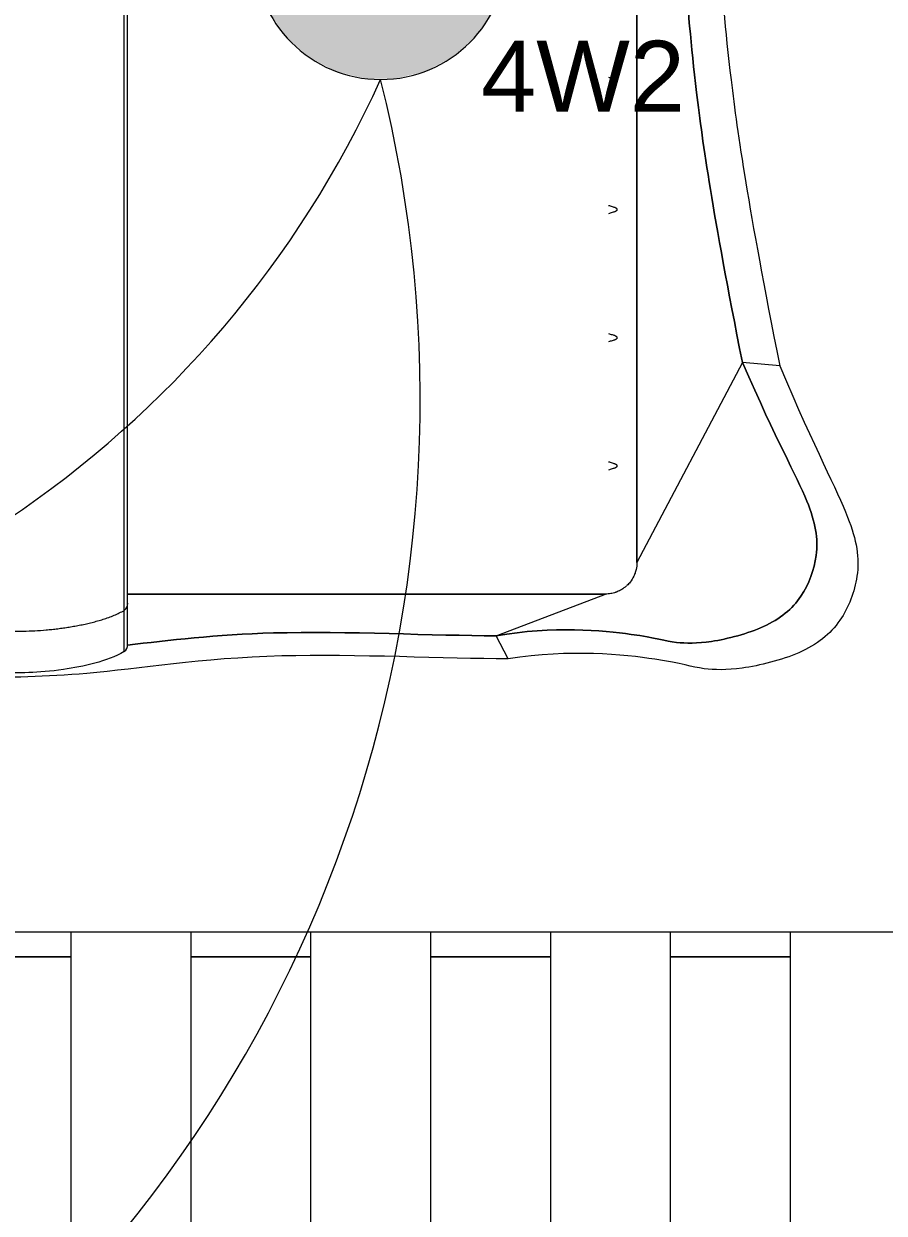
# Model space of a CAD drawing. Header units: millimetres. Extents: x -11245 to 8231, y -22520 to -3800.
# Drawn here: x 5161 to 6524, y -12255 to -10371 of the extents above; entities that cross this region are included whole.
import ezdxf

# ---------------------------------------------------------------- set-up
doc = ezdxf.new("R2010")
doc.units = ezdxf.units.MM
for name, color, linetype, lineweight in [('A-ANNO-DIMS', 211, 'Continuous', 9), ('A-ANNO-DIMS-75', 211, 'Continuous', 9), ('A-DETL-GENF', 92, 'Continuous', 9), ('A-DETL-THIN', 151, 'Continuous', 9), ('A-FLOR-PATT', 8, 'Continuous', 25), ('G-ANNO-TEXT', 231, 'Continuous', 9), ('I-FURN', 30, 'Continuous', 9)]:
    doc.layers.add(name, color=color, linetype=linetype, lineweight=lineweight)
doc.styles.add('@Arial Unicode MS', font='ARIALUNI.TTF', dxfattribs={"height": 150})
doc.styles.add('Arial_1', font='arial.ttf', dxfattribs={"height": 112.5})
doc.dimstyles.new('CRT_-__Metros_-_Linha_de_chamada_3_5_mm', dxfattribs={"dimscale": 304.8, "dimtxt": 150.876728, "dimasz": 0.492126, "dimexe": 0.246063, "dimexo": 0.0625, "dimgap": 0.123031, "dimtad": 1, "dimlfac": 0.001, "dimrnd": 0.01, "dimzin": 0, "dimdsep": 46, "dimtxsty": '@Arial Unicode MS', "dimblk1": 'OBLIQUE', "dimblk2": 'OBLIQUE', "dimsah": 1, "dimcen": 0.09, "dimdle": 0.246063, "dimazin": 0, "dimtfac": 1, "dimtdec": 4, "dimtix": 1, "dimtmove": 0, "dimatfit": 3, "dimfxl": 1.476378, "dimfxlon": 1, "dimtvp": 1, "dimtolj": 1, "dimtzin": 0, "dimarcsym": 2})

# ---------------------------------------------------------------- blocks, each defined once
blk = doc.blocks.new('Blks_Decor Henzel Studio_Tapete Diamond Dust - Único-V16-PONTOS ELÉTRICOS TÉRREO')
at = {"layer": 'I-FURN', "color": 254}
blk.add_line((-1500, 1020), (-1500, -1250), dxfattribs=at)
blk = doc.blocks.new('Colcha com Camadas 1 - King-4360120-PONTOS ELÉTRICOS TÉRREO')
at = {"layer": 'I-FURN', "color": 254}
for p, q in [((-1106.2, 147.2), (-1040.8, 147.2)), ((-1094.8, 141.8), (-1029.6, 141.8)), ((-1040.8, 147.2), (-970, 147.2)), ((-1015, -615.2), (-1015, 141.9)), ((-1015, 141.9), (-1015, -615.2)), ((-970, 147.2), (970, 147.2)), ((-970, 141.8), (970, 141.8)), ((-1117.5, -461.3), (-1081, -442)), ((-1081, -442), (-1015, -615.2)), ((965, -665.2), (-965, -665.2)), ((-648.5, -832.3), (-965, -665.2)), ((-965, -665.2), (965, -665.2)), ((-653.7, -891.5), (-648.5, -832.3))]:
    blk.add_line(p, q, dxfattribs=at)
at = {"layer": 'I-FURN', "color": 254, "flags": 128}
blk.add_lwpolyline([(-1029.6, 141.8), (-1028.6, 141.8), (-1027.6, 141.8), (-1026.4, 141.8), (-1025.2, 141.8), (-1023.9, 141.8), (-1022.5, 141.8), (-1021, 141.8), (-1019.4, 141.8), (-1017.8, 141.8), (-1016, 141.8), (-1014.2, 141.8), (-1012.4, 141.8), (-1010.4, 141.8), (-1008.4, 141.8), (-1006.4, 141.8), (-1004.2, 141.8), (-1002.1, 141.8), (-999.8, 141.8), (-997.5, 141.8), (-995.2, 141.8), (-992.9, 141.8), (-990.5, 141.8), (-988, 141.8), (-985.6, 141.8), (-983.1, 141.8), (-980.6, 141.8), (-978.1, 141.8), (-975.5, 141.8), (-973, 141.8), (-970.4, 141.8), (-970, 141.8)], dxfattribs=at)
at = {"layer": 'I-FURN', "color": 254}
for start, end in [(199.6875, 202.5), (223.2539, 227.8125), (247.5, 250.3125)]:
    blk.add_arc((-965, -615.2), 50, start, end, dxfattribs=at)
blk.add_ellipse((-1094.8, 156.8), major_axis=(0, 15), ratio=0.989262, start_param=2.265734, end_param=3.141593, dxfattribs=at)
for points, knots in [([(-1117.5, -461.3), (-1117.6, -363.1), (-1101.5, -58.5), (-1146.4, 197), (-1146.3, 370.1), (-1158.7, 511.6), (-1158.7, 599.7), (-1116.5, 650)], [-3.662556, -3.662556, -3.662556, -3.662556, -2.754828, -1.744605, -0.957556, -0.405251, 0, 0, 0, 0]), ([(-1106.2, 147.2), (-1121.8, 174.5), (-1140.4, 261.1), (-1140.2, 341.6), (-1132.3, 432.7), (-1138.2, 490.6), (-1132.1, 617.7), (-1109.7, 650)], [-1.304846, -1.304846, -1.304846, -1.304846, -1.085352, -0.800361, -0.548687, -0.24591, 0, 0, 0, 0]), ([(-1044.2, 650), (-1047.5, 645.1), (-1051.7, 637.1), (-1056.2, 625.7), (-1059, 616.9), (-1061.3, 608), (-1063.2, 599.1), (-1064.7, 590.2), (-1066, 581), (-1067.1, 571.8), (-1067.9, 562.9), (-1068.4, 555.3), (-1068.8, 549.1), (-1069, 544.3), (-1069.2, 539.6), (-1069.4, 533.3), (-1069.6, 525.5), (-1069.8, 516.3), (-1069.9, 506.9), (-1069.9, 497.5), (-1069.9, 488.3), (-1069.8, 479.3), (-1069.6, 470.4), (-1069.4, 461.4), (-1069.1, 452.2), (-1068.9, 443.2), (-1068.8, 434.6), (-1068.8, 426.1), (-1069, 417.1), (-1069.4, 407.8), (-1070, 395.4), (-1070.9, 380.2), (-1072.1, 362), (-1072.9, 346.5), (-1073.4, 334.4), (-1073.7, 325.3), (-1073.8, 316.3), (-1073.7, 304.1), (-1073.2, 288.9), (-1072.2, 273.9), (-1070.9, 261.8), (-1069.9, 252.6), (-1068.6, 243.5), (-1067.3, 234.4), (-1065.7, 225.3), (-1064, 216.2), (-1062.1, 207.1), (-1060, 198.2), (-1057.6, 189.4), (-1055, 180.6), (-1052, 171.8), (-1047.5, 160.4), (-1043.7, 152.3), (-1040.8, 147.2)], [0, 0, 0, 0, 0.035714, 0.053571, 0.071429, 0.089286, 0.107143, 0.125, 0.142857, 0.160714, 0.178571, 0.196429, 0.205357, 0.214286, 0.223214, 0.232143, 0.25, 0.267857, 0.285714, 0.303571, 0.321429, 0.339286, 0.357143, 0.375, 0.392857, 0.410714, 0.428571, 0.446429, 0.464286, 0.482143, 0.5, 0.535714, 0.571429, 0.607143, 0.625, 0.642857, 0.660714, 0.678571, 0.714286, 0.75, 0.767857, 0.785714, 0.803571, 0.821429, 0.839286, 0.857143, 0.875, 0.892857, 0.910714, 0.928571, 0.946429, 0.964286, 1, 1, 1, 1]), ([(-1096, 142), (-1088.3, 76.9), (-1067.6, -90.2), (-1081, -345.5), (-1081, -442)], [2.026601, 2.026601, 2.026601, 2.026601, 2.754828, 3.662556, 3.662556, 3.662556, 3.662556]), ([(-1081, -442), (-1081, -345.5), (-1067.6, -90.2), (-1088.3, 76.9), (-1096, 142)], [-3.662556, -3.662556, -3.662556, -3.662556, -2.754828, -2.026601, -2.026601, -2.026601, -2.026601]), ([(-1081, -442), (-1065.4, -532.6), (-1078.9, -681.2), (-1093.2, -720.1), (-1093.5, -781.3), (-1068.6, -875.5), (-1024.4, -928.6), (-948.7, -956.4), (-870.6, -942.9), (-773.8, -887.5), (-648.5, -832.3)], [0, 0, 0, 0, 0.263346, 0.497957, 0.684377, 0.896493, 1.1267, 1.339984, 1.592873, 1.898256, 1.898256, 1.898256, 1.898256]), ([(-648.5, -832.3), (-773.8, -887.5), (-870.6, -942.9), (-948.7, -956.4), (-1024.4, -928.6), (-1068.6, -875.5), (-1093.5, -781.3), (-1093.2, -720.1), (-1078.9, -681.2), (-1065.4, -532.6), (-1081, -442)], [-1.898256, -1.898256, -1.898256, -1.898256, -1.592873, -1.339984, -1.1267, -0.896493, -0.684377, -0.497957, -0.263346, 0, 0, 0, 0]), ([(-653.7, -891.5), (-790.5, -949.6), (-896.5, -1008.3), (-981.5, -1021.8), (-1063.2, -990.5), (-1110.4, -932.2), (-1136.1, -829.5), (-1134.9, -763.1), (-1118.8, -721.1), (-1101.9, -559.9), (-1117.5, -461.3)], [-1.898256, -1.898256, -1.898256, -1.898256, -1.592873, -1.339984, -1.1267, -0.896493, -0.684377, -0.497957, -0.263346, 0, 0, 0, 0]), ([(-1002, -648.9), (-1002.7, -648.1), (-1005.2, -645.1), (-1009, -639.5), (-1011.8, -633.1), (-1013.5, -627.7), (-1014.6, -622.3), (-1015, -618.1), (-1015, -615.2)], [0.5299529, 0.5299529, 0.5299529, 0.5299529, 0.5714286, 0.6785714, 0.7857143, 0.8392857, 0.8928571, 1, 1, 1, 1]), ([(-808, -628.8), (-808.1, -629.2), (-808.3, -629.9), (-808.6, -630.6), (-808.8, -630.9), (-808.9, -631.1), (-809, -631.2), (-809.1, -631.4), (-809.2, -631.6), (-809.4, -631.9), (-809.7, -632.4), (-810.2, -632.9), (-810.6, -633.2), (-810.9, -633.4), (-811.4, -633.5), (-812, -633.6), (-812.5, -633.5), (-813, -633.4), (-813.4, -633.3), (-813.8, -633), (-814.2, -632.5), (-814.6, -632), (-814.8, -631.6), (-814.9, -631.4), (-815, -631.3), (-815.1, -631.1), (-815.2, -630.9), (-815.4, -630.6), (-815.7, -629.9), (-815.9, -629.2), (-816, -628.8)], [0, 0, 0, 0, 0.1, 0.15, 0.175, 0.1875, 0.2, 0.2125, 0.225, 0.25, 0.3, 0.35, 0.4, 0.425, 0.45, 0.5, 0.55, 0.575, 0.6, 0.65, 0.7, 0.75, 0.775, 0.7875, 0.8, 0.8125, 0.825, 0.85, 0.9, 1, 1, 1, 1]), ([(-605, -628.8), (-605.1, -629.2), (-605.3, -629.9), (-605.6, -630.6), (-605.8, -630.9), (-605.9, -631.1), (-606, -631.2), (-606.1, -631.4), (-606.2, -631.6), (-606.4, -631.9), (-606.7, -632.4), (-607.2, -632.9), (-607.6, -633.2), (-607.9, -633.4), (-608.4, -633.5), (-609, -633.6), (-609.5, -633.5), (-610, -633.4), (-610.4, -633.3), (-610.8, -633), (-611.2, -632.5), (-611.6, -632), (-611.8, -631.6), (-611.9, -631.4), (-612, -631.3), (-612.1, -631.1), (-612.2, -630.9), (-612.4, -630.6), (-612.7, -629.9), (-612.9, -629.2), (-613, -628.8)], [0, 0, 0, 0, 0.1, 0.15, 0.175, 0.1875, 0.2, 0.2125, 0.225, 0.25, 0.3, 0.35, 0.4, 0.425, 0.45, 0.5, 0.55, 0.575, 0.6, 0.65, 0.7, 0.75, 0.775, 0.7875, 0.8, 0.8125, 0.825, 0.85, 0.9, 1, 1, 1, 1]), ([(-402, -628.8), (-402.1, -629.2), (-402.3, -629.9), (-402.6, -630.6), (-402.8, -630.9), (-402.9, -631.1), (-403, -631.2), (-403.1, -631.4), (-403.2, -631.6), (-403.4, -631.9), (-403.7, -632.4), (-404.2, -632.9), (-404.6, -633.2), (-404.9, -633.4), (-405.4, -633.5), (-406, -633.6), (-406.5, -633.5), (-407, -633.4), (-407.4, -633.3), (-407.8, -633), (-408.2, -632.5), (-408.6, -632), (-408.8, -631.6), (-408.9, -631.4), (-409, -631.3), (-409.1, -631.1), (-409.2, -630.9), (-409.4, -630.6), (-409.7, -629.9), (-409.9, -629.2), (-410, -628.8)], [0, 0, 0, 0, 0.1, 0.15, 0.175, 0.1875, 0.2, 0.2125, 0.225, 0.25, 0.3, 0.35, 0.4, 0.425, 0.45, 0.5, 0.55, 0.575, 0.6, 0.65, 0.7, 0.75, 0.775, 0.7875, 0.8, 0.8125, 0.825, 0.85, 0.9, 1, 1, 1, 1]), ([(-199, -628.8), (-199.1, -629.2), (-199.3, -629.9), (-199.6, -630.6), (-199.8, -630.9), (-199.9, -631.1), (-200, -631.2), (-200.1, -631.4), (-200.2, -631.6), (-200.4, -631.9), (-200.7, -632.4), (-201.2, -632.9), (-201.6, -633.2), (-201.9, -633.4), (-202.4, -633.5), (-203, -633.6), (-203.5, -633.5), (-204, -633.4), (-204.4, -633.3), (-204.8, -633), (-205.2, -632.5), (-205.6, -632), (-205.8, -631.6), (-205.9, -631.4), (-206, -631.3), (-206.1, -631.1), (-206.2, -630.9), (-206.4, -630.6), (-206.7, -629.9), (-206.9, -629.2), (-207, -628.8)], [0, 0, 0, 0, 0.1, 0.15, 0.175, 0.1875, 0.2, 0.2125, 0.225, 0.25, 0.3, 0.35, 0.4, 0.425, 0.45, 0.5, 0.55, 0.575, 0.6, 0.65, 0.7, 0.75, 0.775, 0.7875, 0.8, 0.8125, 0.825, 0.85, 0.9, 1, 1, 1, 1]), ([(-982.7, -662), (-984.1, -661.5), (-988.8, -659.4), (-995.3, -655.4), (-999.8, -651.3), (-1001.4, -649.5)], [0.2305187, 0.2305187, 0.2305187, 0.2305187, 0.2857143, 0.4285714, 0.5190596, 0.5190596, 0.5190596, 0.5190596]), ([(-965, -665.2), (-968.8, -665.2), (-974.6, -664.6), (-980.3, -662.9), (-982.3, -662.2)], [0, 0, 0, 0, 0.1428571, 0.2245225, 0.2245225, 0.2245225, 0.2245225]), ([(-648.5, -832.3), (-404.5, -784.2), (-212.9, -756.7), (-2.2, -738.3), (187.2, -737.8), (545.1, -820.7), (672.7, -854.6)], [0, 0, 0, 0, 0.618673, 1.181257, 1.908282, 2.560117, 2.560117, 2.560117, 2.560117]), ([(672.7, -854.6), (545.1, -820.7), (187.2, -737.8), (-2.2, -738.3), (-212.9, -756.7), (-404.5, -784.2), (-648.5, -832.3)], [-2.560117, -2.560117, -2.560117, -2.560117, -1.908282, -1.181257, -0.618673, 0, 0, 0, 0]), ([(744.7, -914.1), (609.6, -878.4), (230.8, -790.8), (30.3, -791.5), (-192.7, -811.2), (-395.5, -840.4), (-653.7, -891.5)], [-2.560117, -2.560117, -2.560117, -2.560117, -1.908282, -1.181257, -0.618673, 0, 0, 0, 0])]:
    blk.add_open_spline(points, degree=3, knots=knots, dxfattribs=at)
for points in [[(-1040.8, 147.2), (-1040, 146.2), (-1038.3, 144.5), (-1035.1, 142.7), (-1031.7, 141.8), (-1029.3, 141.7), (-1028.1, 141.9)], [(-816, -628.8), (-816.3, -627.8), (-816.8, -625.9), (-817.7, -623.1), (-818.3, -621.2), (-818.6, -620.2)], [(-805.4, -620.2), (-805.7, -621.2), (-806.3, -623.1), (-807.2, -625.9), (-807.7, -627.8), (-808, -628.8)], [(-613, -628.8), (-613.3, -627.8), (-613.8, -625.9), (-614.7, -623.1), (-615.3, -621.2), (-615.6, -620.2)], [(-602.4, -620.2), (-602.7, -621.2), (-603.3, -623.1), (-604.2, -625.9), (-604.7, -627.8), (-605, -628.8)], [(-410, -628.8), (-410.3, -627.8), (-410.8, -625.9), (-411.7, -623.1), (-412.3, -621.2), (-412.6, -620.2)], [(-399.4, -620.2), (-399.7, -621.2), (-400.3, -623.1), (-401.2, -625.9), (-401.7, -627.8), (-402, -628.8)], [(-207, -628.8), (-207.3, -627.8), (-207.8, -625.9), (-208.7, -623.1), (-209.3, -621.2), (-209.6, -620.2)], [(-196.4, -620.2), (-196.7, -621.2), (-197.3, -623.1), (-198.2, -625.9), (-198.7, -627.8), (-199, -628.8)]]:
    blk.add_open_spline(points, degree=3, dxfattribs=at)
blk = doc.blocks.new('DIMBLOCK16-PONTOS ELÉTRICOS TÉRREO')
at = {"layer": 'A-ANNO-DIMS-75'}
for p, q in [((7475.4, -12060.5), (7475.4, -12585.5)), ((7475.4, -12510.5), (7475.4, -12060.5)), ((5635.4, -12612.5), (5635.4, -12435.5)), ((5635.4, -12510.5), (7550.4, -12510.5)), ((5635.4, -12510.5), (5635.4, -12612.5))]:
    blk.add_line(p, q, dxfattribs=at)
at = {"layer": 'A-ANNO-DIMS-75', "lineweight": 18}
for p, q in [((5635.4, -12510.5), (5710.4, -12435.5)), ((7475.4, -12510.5), (7550.4, -12435.5)), ((5635.4, -12510.5), (5560.4, -12585.5)), ((7475.4, -12510.5), (7400.4, -12585.5))]:
    blk.add_line(p, q, dxfattribs=at)
at = {"layer": 'A-ANNO-DIMS-75', "color": 0, "insert": (6352.5, -12278.3), "char_height": 150, "width": 487.012, "attachment_point": 1, "line_spacing_factor": 1.117605, "style": '@Arial Unicode MS'}
blk.add_mtext('1,84', dxfattribs=at)
blk = doc.blocks.new('_Oblique')
at = {"color": 0, "linetype": 'ByBlock', "lineweight": -2}
blk.add_line((-0.5, -0.5), (0.5, 0.5), dxfattribs=at)

msp = doc.modelspace()

# ---------------------------------------------------------------- hatches: boundary and pattern name
at = {"layer": 'A-DETL-GENF'}
h = msp.add_hatch(color=133, dxfattribs=at)
h.paths.add_polyline_path([(4005.38, -12099.651), (4005.38, -8419.651), (3975.38, -8419.651), (3975.38, -12099.651)])
h.paths.add_polyline_path([(5750.411, -10458.193), (5797.225, -10446.654), (5839.917, -10424.248), (5876.006, -10392.275), (5903.395, -10352.595), (5920.492, -10307.514), (5926.304, -10259.651), (5920.492, -10211.788), (5903.395, -10166.706), (5876.006, -10127.026), (5839.917, -10095.054), (5797.225, -10072.648), (5750.411, -10061.109), (5702.197, -10061.109), (5655.383, -10072.648), (5612.691, -10095.054), (5576.602, -10127.026), (5549.213, -10166.706), (5532.115, -10211.788), (5526.304, -10259.651), (5532.115, -10307.514), (5549.213, -10352.595), (5576.602, -10392.275), (5612.691, -10424.248), (5655.383, -10446.654), (5702.197, -10458.193)])
at = {"layer": 'A-FLOR-PATT', "lineweight": 9}
h = msp.add_hatch(dxfattribs=at)
h.set_pattern_fill('FP_10', color=9, style=0, pattern_type=2)
h.set_pattern_definition([(90, (5045.38, -11849.65), (-380, 2e-14), [1300, 0]), (0, (5045.4, -11849.7), (0, -1300), [190, -190]), (90, (5235.38, -11849.65), (-380, 2e-14), [1300, 0]), (180, (5235.4, -10549.7), (-2e-13, -1300), [190, -190]), (90, (4855.38, -11849.65), (-380, 2e-14), [650, -650]), (180, (5045.4, -11199.7), (-2e-13, -1300), [190, -190]), (90, (4855.38, -11199.65), (-380, 2e-14), [650, -650])])
h.paths.add_polyline_path([(5374.086, -13149.651), (5435.38, -13149.651), (5435.38, -13139.651), (5410.38, -13139.651), (5410.38, -13144.651), (5360.38, -13144.651), (5360.38, -13139.651), (4590.38, -13139.651), (4590.38, -13149.651), (5360.38, -13149.651)])
h.paths.add_polyline_path([(3666.238, -13149.651), (3685.38, -13149.651), (3685.38, -13144.651), (3686.844, -13141.115), (3690.38, -13139.651), (4535.38, -13139.651), (4535.38, -13104.651), (5360.38, -13104.651), (5360.38, -13099.651), (5410.38, -13099.651), (5410.38, -13104.651), (5525.38, -13104.651), (5525.38, -13139.651), (6955.38, -13139.651), (6955.38, -12699.651), (6925.38, -12699.651), (6925.38, -12599.651), (6955.38, -12599.651), (6955.38, -12193.651), (6975.38, -12193.651), (6975.38, -12192.651), (6955.38, -12192.651), (6955.38, -11715.651), (6975.38, -11715.651), (6975.38, -11714.651), (6955.38, -11714.651), (6955.38, -11439.651), (6925.38, -11439.651), (6925.38, -11339.651), (6955.38, -11339.651), (6955.38, -11237.651), (6975.38, -11237.651), (6975.38, -11236.651), (6955.38, -11236.651), (6955.38, -10759.651), (6975.38, -10759.651), (6975.38, -10758.651), (6955.38, -10758.651), (6955.38, -10281.651), (6975.38, -10281.651), (6975.38, -10280.651), (6955.38, -10280.651), (6955.38, -10259.651), (6912.88, -10259.651), (6913.017, -10255.122), (6915.059, -10241.702), (6918.589, -10230.95), (6922.554, -10222.807), (6931.742, -10209.917), (6939.864, -10202.036), (6949.08, -10195.467), (6955.38, -10191.655), (6955.38, -10179.651), (6925.38, -10179.651), (6925.38, -10079.651), (6955.38, -10079.651), (6955.38, -9803.651), (6975.38, -9803.651), (6975.38, -9802.651), (6955.38, -9802.651), (6955.38, -9325.651), (6975.38, -9325.651), (6975.38, -9324.651), (6955.38, -9324.651), (6955.38, -8919.651), (6925.38, -8919.651), (6925.38, -8819.651), (6955.38, -8819.651), (6955.38, -8379.651), (6724.38, -8379.651), (6724.38, -8369.651), (4226.38, -8369.651), (4226.38, -8379.651), (4025.38, -8379.651), (4025.38, -8529.651), (4445.38, -8529.651), (4445.38, -8809.651), (6715.38, -8809.651), (6715.38, -11809.651), (4445.38, -11809.651), (4445.38, -11979.651), (4025.38, -11979.651), (4025.38, -12149.651), (3975.38, -12149.651), (3975.38, -12159.651), (2395.38, -12159.651), (2395.38, -12244.651), (2393.915, -12248.186), (2390.38, -12249.651), (3185.38, -12249.651), (3185.38, -12279.651), (2385.38, -12279.651), (2385.38, -13049.651), (2390.38, -13049.651), (2393.915, -13051.115), (2395.38, -13054.651), (2395.38, -13139.651), (3000.38, -13139.651), (3003.915, -13141.115), (3005.38, -13144.984), (3005.38, -13149.651), (3068.774, -13149.651)])
h.paths.add_polyline_path([(5662.047, -12699.651), (5562.047, -12699.651), (5562.047, -12599.651), (5662.047, -12599.651), (5662.047, -12631.556)])
h.paths.add_polyline_path([(4298.713, -12699.651), (4198.713, -12699.651), (4198.713, -12599.651), (4298.713, -12599.651)])
h.paths.add_polyline_path([(2935.38, -12699.651), (2835.38, -12699.651), (2835.38, -12599.651), (2935.38, -12599.651)])
h.paths.add_polyline_path([(4025.38, -11379.651), (4215.38, -11379.651), (4215.38, -11227.821), (4139.144, -11227.139), (4119.61, -11224.414), (4109.74, -11221.326), (4075.38, -11221.326), (4074.556, -11280.442), (4071.684, -11289.001), (4070.319, -11291.352), (4067.412, -11294.467), (4066.266, -11295.468), (4062.88, -11295.468), (4037.74, -11294.936), (4032.899, -11292.124), (4026.933, -11283.23), (4025.977, -11279.995), (4025.38, -11279.995), (4025.38, -11325.035)])
h.paths.add_polyline_path([(4127.979, -9297.976), (4215.38, -9297.821), (4215.38, -9129.651), (4025.38, -9129.651), (4026.217, -9238.182), (4027.635, -9234.193), (4030.058, -9230.39), (4033.914, -9226.588), (4039.712, -9223.996), (4045.38, -9223.833), (4065.494, -9223.833), (4070.934, -9228.873), (4074.276, -9236.251), (4075.38, -9248.048), (4075.38, -9297.976), (4127.939, -9297.976)])

# ---------------------------------------------------------------- linework, layer by layer
at = {"layer": 'A-DETL-THIN'}
for centre, radius, start, end in [((5726.304, -10259.651), 200, 180, 360), ((3707.281, -10966.44), 2081.655, 239.654992, 14.090532), ((4210.594, -9773.033), 1663.977, 271.865015, 335.629438)]:
    msp.add_arc(centre, radius, start, end, dxfattribs=at)

# ---------------------------------------------------------------- block references
at = {"layer": 'I-FURN', "color": 254}
for name, p, rotation in [('Blks_Decor Henzel Studio_Tapete Diamond Dust - Único-V16-PONTOS ELÉTRICOS TÉRREO', (5465.38, -10309.651), 89.9999999999999), ('Colcha com Camadas 1 - King-4360120-PONTOS ELÉTRICOS TÉRREO', (5467.253, -10259.651), 89.9999999999995)]:
    msp.add_blockref(name, p, dxfattribs=dict(at, rotation=rotation))

# ---------------------------------------------------------------- texts
at = {"layer": 'G-ANNO-TEXT', "color": 33, "insert": (5885.52, -10398.386), "char_height": 112.5, "width": 408.86062, "attachment_point": 1, "style": 'Arial_1'}
msp.add_mtext('4W2', dxfattribs=at)

# ---------------------------------------------------------------- dimensions: what is measured, and where the dimension line sits
at = {"layer": 'A-ANNO-DIMS'}
dim = msp.add_linear_dim(base=(7475.38, -12510.495), p1=(5635.38, -12612.497), p2=(7475.38, -12060.495), dimstyle='CRT_-__Metros_-_Linha_de_chamada_3_5_mm', override={"dimpost": '<>', "dimfxl": 1921.016977}, dxfattribs=at)
dim.commit()
dim.dimension.update_dxf_attribs({"geometry": 'DIMBLOCK16-PONTOS ELÉTRICOS TÉRREO', "text_midpoint": (6555.38, -12396.358)})

doc.saveas('drawing.dxf')
